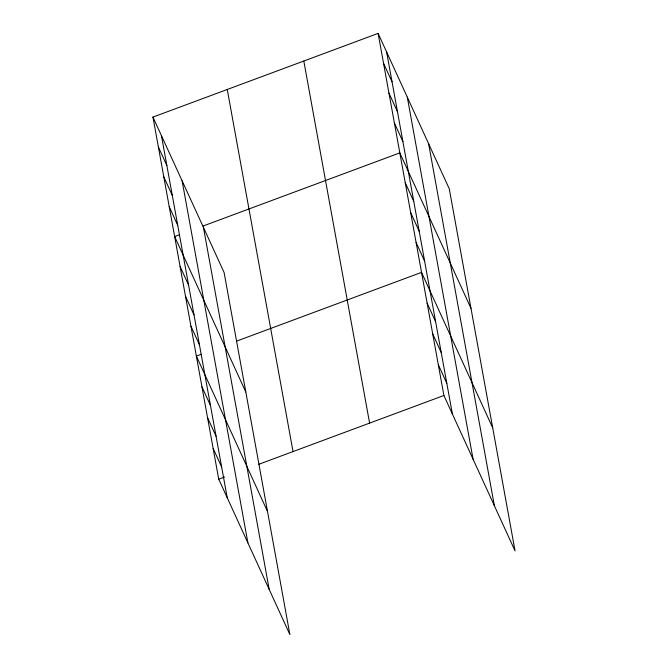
<?xml version="1.0" encoding="UTF-8"?>
<svg xmlns="http://www.w3.org/2000/svg" width="668" height="668" viewBox="0 0 668 668"><rect width="100%" height="100%" fill="white"/><g stroke="black" fill="none" stroke-linecap="round" stroke-linejoin="round"><path stroke-width="1" d="M152.947 117.1L224.097 272.511L289.887 634.6L218.728 479.19L152.947 117.1L378.113 33.4L449.272 188.81L515.053 550.9L443.903 395.489L378.113 33.4M179.542 234.769L174.657 236.589L245.807 391.999M203.005 226.051L399.823 152.888L470.982 308.299M201.252 354.257L196.367 356.077L267.517 511.488M236.447 341.181L421.533 272.377L492.683 427.787M218.728 479.19L224.598 477.01M258.817 464.285L443.903 395.489M383.541 63.276L392.041 81.822M388.968 93.144L397.468 111.698M394.396 123.021L402.896 141.566M405.251 182.765L413.743 201.319M410.678 212.633L419.17 231.186M416.106 242.509L424.597 261.063M427.128 303.155L435.62 321.709M432.722 333.933L441.214 352.487M438.308 364.711L446.8 383.265M158.374 146.968L166.866 165.522M163.802 176.845L172.294 195.398M169.229 206.713L177.721 225.266M180.084 266.457L188.576 285.011M185.512 296.333L194.004 314.887M190.939 326.201L199.431 344.755M201.953 386.856L210.453 405.409M207.548 417.634L216.04 436.187M213.142 448.412L221.634 466.965M428.589 143.645L494.378 505.734M407.288 97.119L473.069 459.208M386.613 51.954L452.395 414.043M303.806 61.022L369.596 423.111M227.254 89.479L293.035 451.568M203.423 227.345L269.204 589.435M182.113 180.811L247.903 542.9M161.439 135.654L227.229 497.743"/></g></svg>
